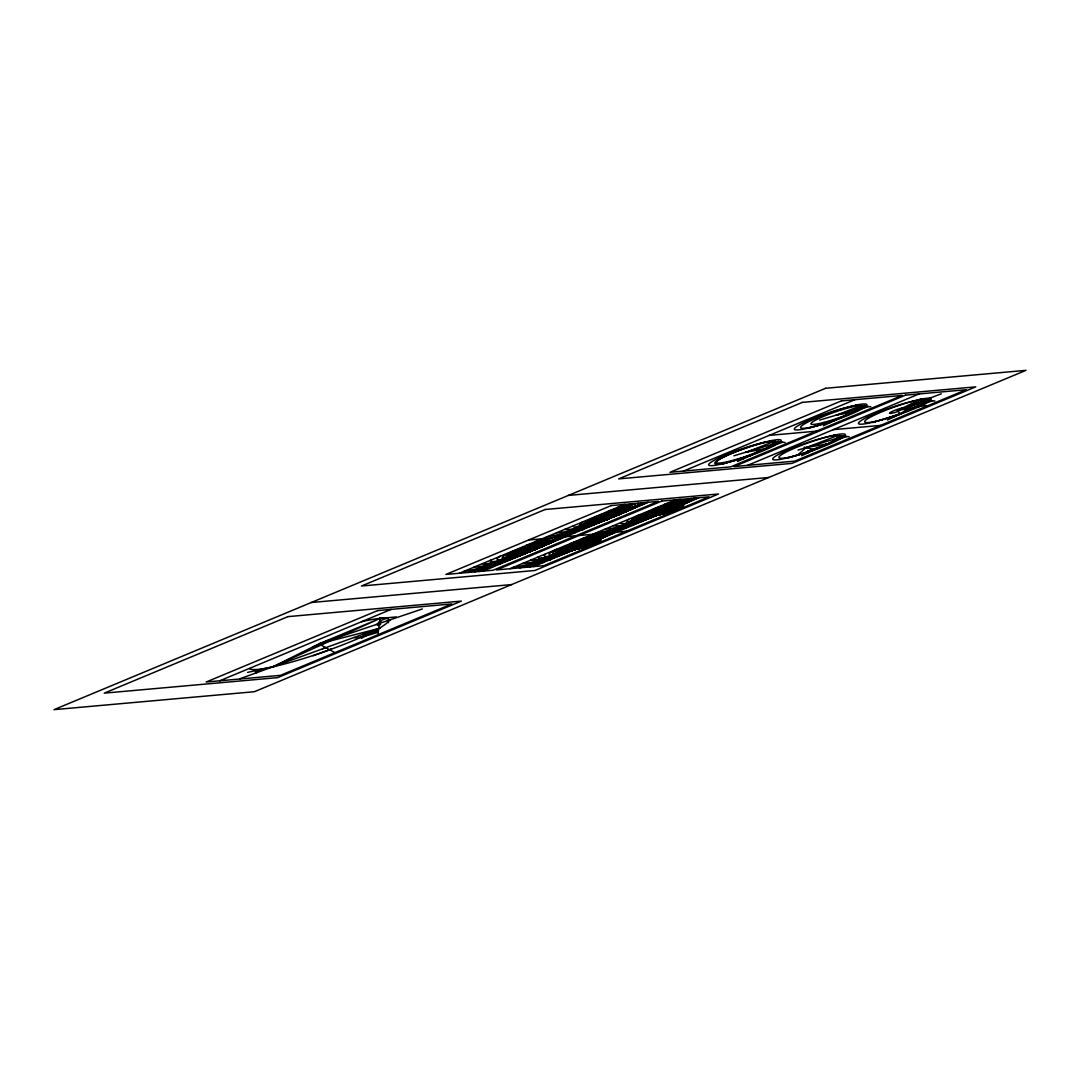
<?xml version="1.0" encoding="UTF-8"?>
<svg xmlns="http://www.w3.org/2000/svg" width="1080" height="1080" viewBox="0 0 1080 1080"><rect width="100%" height="100%" fill="white"/><g stroke="black" fill="none" stroke-linecap="round" stroke-linejoin="round"><path stroke-width="1.5" d="M376.083 624.577L379.363 623.943M378.054 633.38L380.133 618.381L396.333 616.937M388.463 622.728L388.8 620.285M535.113 549.383C544.806 545.211 527.62 551.489 536.517 548.843M578.245 544.482L574.789 549.531L575.519 549.126L564.368 549.315M580.716 529.794L607 519.48L611.496 511.799M631.071 525.38L657.612 514.957L662.108 507.276M535.869 548.181L538.353 547.763L537.246 548.492M581.567 543.281L574.938 549.383L549.585 559.399M580.608 529.511L579.433 529.929L607 519.48L613.481 513.594M630.477 525.258L657.612 514.957L664.133 509.045M271.526 667.251L273.996 666.265M328.293 650.201L330.993 649.256M331.02 649.35L328.347 650.282M378.769 618.813L381.47 617.868M381.483 617.976L378.824 618.894M387.437 620.717L390.137 619.772L387.531 620.798M796.136 455.45L798.174 454.586M797.755 454.95L806.072 447.66L838.013 435.443M315.9 646.191L316.683 645.557M316.44 646.029L317.223 645.394M373.68 632.651L374.45 632.016M816.413 448.268L817.29 447.593M816.939 448.106L817.83 447.444M873.734 422.24L872.694 422.469L900.207 414.153L920.957 399.101M534.303 546.831L524.327 553.918L498.19 564.179M579.933 529.294L578.812 529.551L607 519.48L616.329 512.568M583.767 542.794L584.874 542.295L574.938 549.383L547.803 559.697M629.721 525.082L657.612 514.957L667.035 508.005M530.51 550.112L535.532 549.207M537.57 548.37L536.72 548.748L538.056 548.087M613.17 515.673L619.083 514.445M619.61 514.202L621.027 513.324L614.156 515.74L619.61 514.107L617.787 514.957M537.435 546.048L524.327 553.918L497.165 564.233L497.934 563.949M578.705 529.106L607 519.48L619.866 511.569M620.622 513.729L619.448 514.296C623.214 511.961 611.145 516.659 617.652 514.971M588.047 541.512L574.938 549.383L547.574 559.157M629.356 524.731L657.612 514.957L670.721 507.074M497.367 561.749L498.407 561.519M498.569 561.438L497.529 561.668M503.024 558.562L502.443 558.913L503.645 558.495M496.706 562.842L495.909 563.153L524.327 553.918L547.168 543.793M497.192 562.207L496.841 562.329M505.953 557.388L505.319 557.456M508.572 556.2L507.479 556.443M496.031 564.043L524.327 553.918L545.468 544.05L544.644 544.469M497.232 563.733L496.395 564.057M517.671 552.393L516.496 552.906L517.509 552.582M517.685 552.501L516.564 552.771L517.455 552.582M497.772 564.354L498.717 564.017M520.29 551.367L520.736 551.394M499.217 564.287L500.445 563.949M526.554 549.369L527.594 549.032M523.719 554.081L524.826 553.676M530.644 550.017L538.826 547.479L537.043 548.303M541.836 544.968L543.038 544.55M544.266 544.469L545.495 544.131M579.717 527.823L607 519.48L629.843 509.355M581.715 526.298L607.595 519.237L606.704 519.494M588.627 522.95L587.452 523.246L588.37 523.071M578.624 529.294L579.623 528.822L579.001 529.173M592.893 520.857L594.095 520.438M594.095 520.547L593.393 520.655M599.144 518.387L607 519.48L627.75 509.706L626.967 510.017M600.345 518.062L599.198 518.468L600.183 518.157M580.635 529.983L581.162 529.821M603.032 516.929L603.41 516.969M582.498 529.592L583.119 529.524M580.716 527.229L607 519.48L607.055 515.646L606.352 515.768M618.881 511.933L620.109 511.61M606.393 519.642L607.244 519.318M613.319 515.592L621.486 513.054L619.34 513.945M622.08 511.043L623.038 510.854L607 519.48L583.079 525.447L583.794 525.326M624.915 510.354L625.32 510.395M624.834 510.557L625.712 510.125L607 519.48L585.509 524.394M547.979 557.213L574.938 549.383L598.212 539.258M550.989 555.363L552.191 554.945L551.043 555.444M631.922 509.22L630.909 509.531L632.083 509.031M595.296 539.933L574.938 549.383L547.061 558.077L548.262 557.658M550.503 556.024L549.625 556.362L550.206 555.984M546.494 558.63L575.033 549.261M557.969 551.975L574.938 549.383L593.663 540.108L592.974 540.23M546.683 559.17L547.587 558.819L546.817 558.941M560.831 550.76L562.059 550.436M563.882 549.518L565.11 549.194L564.449 549.45M547.493 559.359L547.857 559.183M547.304 559.737L548.384 559.494M567.081 548.276L574.938 549.383L590.936 540.662L590.072 541.094M547.331 559.832L548.532 559.413M571.59 546.75L570.443 547.142L571.401 546.71M549.585 559.508L548.748 559.832M549.828 559.75L551.057 559.427M599.508 539.082L599.468 539.096A16.7 2.066 -19.1 0 0 575.465 545.508A16.7 2.066 -19.1 0 0 576.018 549.099A16.7 2.066 -19.1 0 0 599.427 539.177L599.481 539.069A17.28 2.133 -19.1 0 0 574.493 545.657L574.83 545.481M581.418 543.47L580.487 543.78L581.458 543.47M583.713 542.714L584.914 542.403L584.091 542.565M586.818 541.836L587.844 541.606M722.668 464.022L723.87 463.604M575.519 549.234L575.465 549.261A17.28 2.133 -19.1 0 0 599.441 539.014M723.87 463.698L750.951 455.342M589.829 541.026L590.558 540.932M746.645 452.021L774.59 441.261M769.986 441.045L785.106 442.503M630.653 522.788L657.612 514.957L680.252 504.913M638.644 518.657L639.225 518.319M678.443 505.143L657.612 514.957L629.735 523.638L630.909 523.139M630.68 522.869L631.854 522.369L631.152 522.734M676.337 505.683L657.612 514.957L632.003 521.896L632.853 521.721M634.27 520.857L634.865 520.506L634.203 520.87M636.714 519.48L635.715 519.952L657.612 514.957L673.218 506.318M629.168 524.192L658.071 514.863A17.28 2.133 -19.1 0 0 682.101 504.589L682.101 504.671A16.7 2.066 -19.1 0 1 658.692 514.674A16.7 2.066 -19.1 0 1 658.139 511.083A16.7 2.066 -19.1 0 1 682.101 504.752L682.101 504.657M630.909 523.246L629.802 523.638M640.643 517.55L658.193 514.701L657.234 515.025A17.969 2.214 -19.1 0 0 682.168 504.387A18.779 2.322 -19.1 0 0 655.965 511.11A18.779 2.322 -19.1 0 0 655.412 515.552A18.779 2.322 -19.1 0 0 682.331 504.32A17.969 2.214 -19.1 0 0 656.087 511.38A17.969 2.214 -19.1 0 0 657.329 515.025L657.072 515.066M641.844 517.239L641.25 517.28M629.843 524.394L629.356 524.556M644.733 515.997L643.586 516.402M646.542 515.079L657.653 515.025L657.005 511.218M750.897 455.476L750.371 455.693M649.755 513.851L657.612 514.957L634.27 520.763M650.957 513.54L649.809 513.932M653.117 512.595L654.129 512.231M632.529 525.407L633.731 524.988L632.691 525.218M660.906 510.057L659.921 510.381M663.228 509.328L664.335 508.842M780.773 441.815L737.559 461.457M664.335 508.937L663.255 509.193M657.842 514.944L658.22 514.782M673.083 506.561L672.881 506.439M808.394 428.315L836.203 419.945M675.202 506.088L676.31 505.589M680.306 505.062L680.495 504.995M836.042 415.166L837.27 414.842M681.494 504.913L682.601 504.509M855.657 405.257L856.886 404.919M865.364 406.39L866.079 406.283M787.995 457.947L786.821 458.365L787.968 457.853M834.016 435.213L849.204 436.752M834.489 435.011L835.259 434.889M920.957 399.195L919.85 399.587M899.586 414.315L900.788 413.897L899.68 414.396M929.462 400.639L930.663 400.235L929.556 400.721M361.368 638.402L378.729 628.519L318.897 643.883L272.889 666.819L247.617 672.368M539.622 545.413L540.338 545.292L524.327 553.918L496.166 563.504M271.715 667.116L274.252 666.401L271.579 667.332M501.053 559.805L524.327 553.918L542.606 544.846M510.57 555.147L524.583 553.918M496.327 563.598L496.368 563.409M520.128 551.448L524.327 553.918L530.807 548.019M580.095 527.283L581.243 526.905L580.554 527.283M578.759 528.782L606.852 519.615M597.011 519.224L607 519.48L602.87 517.158M551.651 555.269L552.029 555.106M574.925 545.576L574.25 545.832M550.017 559.656L550.543 559.643M646.826 515.12L647.784 514.755L646.637 515.038M630.167 525.245L631.085 525.042L630.261 525.326M837.243 414.855L861.125 405.662M670.626 507.127L669.546 507.492L670.154 507.127M658.017 514.728L658.193 514.809A17.28 2.133 -19.1 0 1 657.167 511.232L657.194 511.137A17.28 2.133 -19.1 0 1 682.101 504.589M500.58 559.791L501.579 559.481M501.444 559.615L500.85 559.683M507.64 556.403L524.327 553.918L527.729 548.87L526.581 549.369M513.878 553.797L524.327 553.918L523.773 550.327M497.232 563.625L496.638 563.787M531.063 547.803L529.889 548.208L530.78 548.019M499.419 564.179L499.716 564.084M534.141 546.993L533.668 547.007M585.59 524.178L586.319 524.07L585.509 524.367M548.951 543.753L548.735 543.848M592.974 520.817L607 519.386L590.355 522.086M579.015 528.701L579.326 528.606M579.366 529.335L579.069 529.619M579.893 529.619L579.825 529.659M609.727 514.782L610.403 514.431M582.889 529.632L582.053 529.767M629.397 509.666L629.492 509.504M556.389 552.906L556.268 552.825M558.779 551.812L558.023 552.056L559.049 551.731M574.371 549.518L574.506 549.477A17.969 2.214 -19.1 0 0 599.495 538.826A17.969 2.214 -19.1 0 0 573.413 545.819A17.969 2.214 -19.1 0 0 574.655 549.464L574.695 549.396M534.897 560.25L575.492 549.248A17.28 2.133 -19.1 0 1 574.493 545.657L575.221 549.369M595.755 539.744L595.863 539.555M640.764 517.617L641.844 517.131M649.917 513.797L650.957 513.432L649.998 513.864M629.964 525.001L629.424 525.15M660.474 510.233L660.947 509.909M677.768 505.413L678.213 505.413M505.211 557.483L524.327 553.918L517.185 552.704M503.523 558.562L524.327 553.918L497.192 562.397M508.127 556.389L508.572 556.092M514.377 553.784L513.554 553.918M536.531 546.399L537.408 545.954M590.153 522.018L591.071 521.816L590.382 521.937M616.613 512.5L615.776 512.811L616.883 512.555M619.34 511.907L619.731 511.623M556.092 553.028L574.938 549.383L571.01 546.899M560.938 550.692L561.344 550.53M549.383 559.575L548.951 559.75M643.613 516.267L644.571 515.93M630.275 523.503L630.126 523.368M657.572 511.164L656.681 511.461M941.288 393.782L897.251 410.63L920.376 399.344L934.929 401.045M523.503 550.409L524.138 550.031M539.217 545.683L539.798 545.521M553.298 554.188L554.243 553.973L553.298 554.31M653.67 512.365L657.612 514.957L638.942 518.535M764.222 448.956L762.939 449.537L764.033 449.348M852.093 412.276L850.811 412.857L851.89 412.668M823.298 425.75L865.985 406.229L819.653 420.093M826.551 444.029L825.269 444.609L826.349 444.42M801.657 455.706L844.763 435.969L798.026 450.063M914.058 407.511L912.776 408.092L913.856 407.902M887.396 419.999L929.975 400.424M606.771 515.754L606.96 515.565A13.095 1.62 -19.1 0 1 625.658 510.692A13.095 1.62 -19.1 0 1 607.122 518.495A13.095 1.62 -19.1 0 1 607.041 515.565L606.528 515.687M627.224 509.922L626.967 510.125M599.049 539.231L599.427 539.271A16.213 1.998 -19.1 0 1 576.599 548.964A16.213 1.998 -19.1 0 1 576.356 545.387A16.213 1.998 -19.1 0 1 599.481 539.312L599.535 539.244M272.889 666.819L380.133 618.381L318.897 643.883L334.814 652.59M363.488 635.081L365.81 634.068M363.798 635.04L366.12 634.028M527.405 549.086L527.04 549.058M683.465 471.096L854.928 399.681M459.378 573.25L624.726 504.387M219.672 680.805L391.136 609.39M482.99 571.131L648.338 502.268M747.562 465.358L919.04 393.944M509.99 568.715L675.324 499.851M533.601 566.595L698.949 497.732M535.518 549.207L536.463 548.856L532.886 549.869L535.883 548.397M547.898 557.833L547.128 558.063M857.358 405.877L860.031 404.865M861.611 405.715L859.518 406.269M861.732 406.39L864.405 405.365M775.062 441.329L772.983 441.882M775.993 442.098L778.828 441.099M925.709 399.964L923.616 400.532M838.499 435.51L836.406 436.064M804.195 447.161L814.468 449.752M325.688 641.345L328.401 640.332M856.4 409.765L859.14 408.753M770.675 445.473L773.402 444.461M834.773 439.722L837.5 438.71M536.166 548.735L535.424 549.045L536.288 548.924M657.612 514.957L644.261 516.2M325.296 647.393L322.502 648.864M239.733 678.821L378.729 628.519M313.079 655.776L329.656 649.769M856.17 405.027L856.859 404.838M856.318 405.162L870.831 406.796M834.111 435.294L834.746 435.119M587.938 523.044L607 519.48M805.964 447.593L827.631 443.839M618.786 514.107L616.775 515.066L618.962 514.499M787.482 458.177L814.523 449.928M553.689 554.216L574.938 549.383L561.289 550.719M551.596 555.201L574.938 549.383L547.074 559.035M780.246 441.828L780.827 441.68M900.207 414.153L897.831 410.387L930.083 400.478M497.948 561.681L524.327 553.918L484.299 564.786M629.735 523.962L629.627 524.164M378.257 622.364L381.051 621.418M318.897 643.883L422.348 608.958M377.825 625.482L380.619 624.537M536.112 548.991L536.909 548.546M535.356 549.274L531.481 550.165L536.558 548.195M325.607 641.871L328.293 641.061M255.501 672.003L258.188 671.193M255.353 672.125L258.039 671.328M733.914 455.8L780.246 441.923M377.865 629.006L376.434 629.384L380.079 628.007L377.393 629.033M630.275 523.8L629.289 524.273M746.617 451.926L745.416 452.345L765.302 448.767M859.032 407.632L861.016 407.228M773.307 443.34L775.292 442.935M837.405 437.603L839.389 437.198M807.84 451.116L809.784 450.725M807.435 451.305L809.393 450.913M857.399 409.901L859.194 409.577M836.649 415.004L853.173 412.074M897.831 410.387L925.979 405.392M772.092 445.406L773.888 445.082M771.66 445.608L773.469 445.284M757.148 452.237L758.957 451.926M756.716 452.439L758.525 452.115M322.556 643.464L324.581 643.059M769.203 435.389L816.426 431.163M833.301 429.651L880.538 425.412M568.404 495.41L768.798 477.468M528.552 540.027L575.788 535.788M579.163 535.491L626.387 531.265M311.202 602.532L511.596 584.591M361.53 621.716A73.926 9.139 -19.1 0 1 352.633 640.872A73.926 9.139 -19.1 0 1 249.278 668.466M378.23 632.164A26.609 3.294 -19.1 0 1 353.862 637.524M256.311 672.827A17.739 2.187 -19.1 0 1 260.253 669.6M388.233 617.652A17.739 2.187 -19.1 0 1 379.796 620.811M378.392 630.95A17.739 2.187 -19.1 0 1 362.151 634.514M326.241 640.832A8.87 1.094 -19.1 0 1 324.162 643.005A8.87 1.094 -19.1 0 1 313.375 646.637M575.154 532.75A38.434 4.752 -19.1 0 1 576.666 527.04A38.434 4.752 -19.1 0 1 610.659 513.243M492.48 567.176A38.434 4.752 -19.1 0 1 491.805 562.748M543.092 562.639A38.434 4.752 -19.1 0 1 542.403 558.212M625.765 528.215A38.434 4.752 -19.1 0 1 627.278 522.504A38.434 4.752 -19.1 0 1 661.257 508.707M564.503 536.801A244.418 30.213 -19.1 0 1 479.021 571.482M563.301 536.909A121.757 15.053 -19.1 0 1 474.498 571.887M561.992 537.03A80.676 9.976 -19.1 0 1 468.18 572.454M560.48 537.165A59.981 7.412 -19.1 0 1 463.739 571.428M558.576 537.341A47.439 5.859 -19.1 0 1 518.927 555.566A47.439 5.859 -19.1 0 1 473.823 567.23M555.606 537.597A38.988 4.819 -19.1 0 1 522.909 554.067A38.988 4.819 -19.1 0 1 482.45 563.639M535.221 541.661A32.846 4.064 -19.1 0 1 550.881 541.62A32.846 4.064 -19.1 0 1 514.674 556.7A32.846 4.064 -19.1 0 1 490.698 560.196M525.731 545.616A28.175 3.483 -19.1 0 1 549.761 541.876A28.175 3.483 -19.1 0 1 514.566 556.538A28.175 3.483 -19.1 0 1 500.189 556.254M615.317 532.251A244.863 30.267 -19.1 0 1 529.835 566.933M614.331 532.346A122.661 15.161 -19.1 0 1 525.596 567.311M613.278 532.44A82.026 10.139 -19.1 0 1 519.79 567.837M612.09 532.548A61.776 7.641 -19.1 0 1 512.851 567.527M610.673 532.669A49.694 6.143 -19.1 0 1 568.688 551.624A49.694 6.143 -19.1 0 1 522.558 563.476M608.742 532.845A41.688 5.157 -19.1 0 1 571.887 550.463A41.688 5.157 -19.1 0 1 530.685 560.088M604.949 533.183A36.018 4.455 -19.1 0 1 576.099 548.977A36.018 4.455 -19.1 0 1 538.164 556.983M588.978 535.815A36.018 4.455 -19.1 0 1 597.605 533.844M581.256 539.028A31.82 3.929 -19.1 0 1 603.369 536.639A31.82 3.929 -19.1 0 1 565.488 552.42A31.82 3.929 -19.1 0 1 545.873 553.77M570.591 543.47A28.58 3.537 -19.1 0 1 602.856 536.598A28.58 3.537 -19.1 0 1 564.435 552.596A28.58 3.537 -19.1 0 1 556.538 549.329M653.265 509.045A28.58 3.537 -19.1 0 1 685.53 502.173A28.58 3.537 -19.1 0 1 647.109 518.171A28.58 3.537 -19.1 0 1 639.212 514.89M663.93 504.603A31.82 3.929 -19.1 0 1 686.03 502.214A31.82 3.929 -19.1 0 1 648.162 517.981A31.82 3.929 -19.1 0 1 628.547 519.332M687.623 498.744A36.018 4.455 -19.1 0 1 658.76 514.539A36.018 4.455 -19.1 0 1 620.838 522.544M671.652 501.39A36.018 4.455 -19.1 0 1 680.279 499.406M691.416 498.407A41.688 5.157 -19.1 0 1 654.561 516.038A41.688 5.157 -19.1 0 1 613.359 525.663M693.333 498.245A49.694 6.143 -19.1 0 1 651.348 517.199A49.694 6.143 -19.1 0 1 605.219 529.052M694.764 498.11A61.776 7.641 -19.1 0 1 595.512 533.088M695.952 498.002A82.026 10.139 -19.1 0 1 602.465 533.399M697.005 497.907A122.661 15.161 -19.1 0 1 608.256 532.886M697.99 497.826A244.863 30.267 -19.1 0 1 612.509 532.508M608.405 511.178A28.175 3.483 -19.1 0 1 632.435 507.452A28.175 3.483 -19.1 0 1 597.24 522.113A28.175 3.483 -19.1 0 1 582.863 521.816M617.895 507.222A32.846 4.064 -19.1 0 1 633.555 507.182A32.846 4.064 -19.1 0 1 597.348 522.261A32.846 4.064 -19.1 0 1 573.372 525.771M638.28 503.172A38.988 4.819 -19.1 0 1 605.583 519.642A38.988 4.819 -19.1 0 1 565.124 529.214M641.25 502.902A47.439 5.859 -19.1 0 1 601.601 521.14A47.439 5.859 -19.1 0 1 556.497 532.805M643.154 502.726A59.981 7.412 -19.1 0 1 546.413 537.003M644.665 502.592A80.676 9.976 -19.1 0 1 550.854 538.029M645.975 502.483A121.757 15.053 -19.1 0 1 557.172 537.462M647.177 502.376A244.418 30.213 -19.1 0 1 561.695 537.057M829.697 422.82A8.87 1.094 -19.1 0 1 827.968 422.361M868.401 406.512A8.87 1.094 -19.1 0 1 857.952 409.293A8.87 1.094 -19.1 0 1 863.554 405.945M782.676 442.22A8.87 1.094 -19.1 0 1 772.214 445.001A8.87 1.094 -19.1 0 1 777.816 441.639M743.958 458.527A8.87 1.094 -19.1 0 1 742.243 458.069M898.439 411.332A8.87 1.094 -19.1 0 1 889.92 412.695A8.87 1.094 -19.1 0 1 903.542 407.592M893.795 417.069A8.87 1.094 -19.1 0 1 892.08 416.624M932.513 400.761A8.87 1.094 -19.1 0 1 922.05 403.556A8.87 1.094 -19.1 0 1 927.653 400.194M846.774 436.469A8.87 1.094 -19.1 0 1 836.312 439.263A8.87 1.094 -19.1 0 1 841.914 435.901M808.07 452.776A8.87 1.094 -19.1 0 1 809.042 450.819A8.87 1.094 -19.1 0 1 820.867 446.931M524.381 550.085L524.259 550.004A13.095 1.62 -19.1 0 1 542.984 545.13A13.095 1.62 -19.1 0 1 524.448 552.933A13.095 1.62 -19.1 0 1 524.367 549.99L524.3 550.125M825.606 388.287L54 709.654L254.394 691.713L1026 370.346L825.606 388.287M287.955 616.626L104.233 693.144L277.641 677.619L461.363 601.101L287.955 616.626M545.157 509.504L361.436 586.022L534.843 570.496L718.565 493.979L545.157 509.504M802.359 402.381L618.638 478.899L792.045 463.374L975.767 386.856L802.359 402.381M841.442 400.882L669.965 472.298L730.701 466.87L902.165 395.456L841.442 400.882M611.226 505.589L445.878 574.452L493.115 570.226L658.463 501.363L611.226 505.589M377.636 610.592L206.172 682.007L280.395 675.365L451.858 603.95L377.636 610.592M905.54 395.145L734.076 466.56L794.799 461.12L966.263 389.705L905.54 395.145M661.838 501.066L496.49 569.93L543.726 565.691L709.061 496.827L661.838 501.066M682.155 504.833L682.101 504.846A16.213 1.998 -19.1 0 1 659.273 514.539A16.213 1.998 -19.1 0 1 659.03 510.948A16.213 1.998 -19.1 0 1 682.155 504.887M513.932 556.497A24.462 3.024 -19.1 0 0 548.546 541.931A24.462 3.024 -19.1 0 0 513.769 551.016A24.462 3.024 -19.1 0 0 513.932 556.497M516.74 555.538A21.425 2.646 -19.1 0 0 547.061 542.781A21.425 2.646 -19.1 0 0 516.605 550.746A21.425 2.646 -19.1 0 0 516.74 555.538M519.102 554.742A18.873 2.336 -19.1 0 0 545.819 543.496A18.873 2.336 -19.1 0 0 518.981 550.517A18.873 2.336 -19.1 0 0 519.102 554.742M521.127 554.054A16.686 2.066 -19.1 0 0 544.739 544.118A16.686 2.066 -19.1 0 0 521.019 550.314A16.686 2.066 -19.1 0 0 521.127 554.054M522.882 553.46A14.783 1.823 -19.1 0 0 543.807 544.658A14.783 1.823 -19.1 0 0 522.788 550.139A14.783 1.823 -19.1 0 0 522.882 553.46M525.852 552.461A11.583 1.431 -19.1 0 0 542.241 545.549A11.583 1.431 -19.1 0 0 525.785 549.855A11.583 1.431 -19.1 0 0 525.852 552.461M527.121 552.015A10.206 1.256 -19.1 0 0 541.566 545.94A10.206 1.256 -19.1 0 0 527.067 549.734A10.206 1.256 -19.1 0 0 527.121 552.015M528.296 551.624A8.937 1.107 -19.1 0 0 540.945 546.305A8.937 1.107 -19.1 0 0 528.242 549.625A8.937 1.107 -19.1 0 0 528.296 551.624M529.389 551.259A7.763 0.959 -19.1 0 0 540.378 546.629A7.763 0.959 -19.1 0 0 529.349 549.518A7.763 0.959 -19.1 0 0 529.389 551.259M530.415 550.908A6.655 0.824 -19.1 0 0 539.838 546.939A6.655 0.824 -19.1 0 0 530.375 549.41A6.655 0.824 -19.1 0 0 530.415 550.908M531.387 550.571A5.603 0.689 -19.1 0 0 539.325 547.236A5.603 0.689 -19.1 0 0 531.346 549.315A5.603 0.689 -19.1 0 0 531.387 550.571M580.23 548.33A14.783 1.823 -19.1 0 0 601.168 539.514A14.783 1.823 -19.1 0 0 580.149 545.009A14.783 1.823 -19.1 0 0 580.23 548.33M579.947 548.33A14.81 1.836 -19.1 0 0 600.777 539.528A14.81 1.836 -19.1 0 0 579.596 545.103A14.81 1.836 -19.1 0 0 579.947 548.33M565.893 552.082A26.028 3.213 -19.1 0 0 602.006 536.665A26.028 3.213 -19.1 0 0 564.327 546.723A26.028 3.213 -19.1 0 0 565.893 552.082M567.743 551.489A23.976 2.957 -19.1 0 0 601.236 537.26A23.976 2.957 -19.1 0 0 566.73 546.413A23.976 2.957 -19.1 0 0 567.743 551.489M569.295 551.003A22.289 2.754 -19.1 0 0 600.656 537.745A22.289 2.754 -19.1 0 0 568.755 546.143A22.289 2.754 -19.1 0 0 569.295 551.003M570.618 550.598A20.912 2.579 -19.1 0 0 600.21 538.151A20.912 2.579 -19.1 0 0 570.483 545.913A20.912 2.579 -19.1 0 0 570.618 550.598M571.752 550.26A19.751 2.444 -19.1 0 0 599.886 538.475A19.751 2.444 -19.1 0 0 571.981 545.711A19.751 2.444 -19.1 0 0 571.752 550.26M572.738 549.976A18.779 2.322 -19.1 0 0 599.657 538.758A18.779 2.322 -19.1 0 0 573.291 545.535A18.779 2.322 -19.1 0 0 572.738 549.976M577.125 548.856A15.809 1.958 -19.1 0 0 599.576 539.419A15.809 1.958 -19.1 0 0 577.165 545.251A15.809 1.958 -19.1 0 0 577.125 548.856M577.598 548.762A15.485 1.917 -19.1 0 0 599.724 539.514A15.485 1.917 -19.1 0 0 577.922 545.144A15.485 1.917 -19.1 0 0 577.598 548.762M578.03 548.681A15.228 1.877 -19.1 0 0 599.913 539.582A15.228 1.877 -19.1 0 0 578.61 545.036A15.228 1.877 -19.1 0 0 578.03 548.681M579.299 548.397A15.026 1.863 -19.1 0 0 600.156 539.487A15.026 1.863 -19.1 0 0 578.394 545.306A15.026 1.863 -19.1 0 0 579.299 548.397M579.636 548.356A14.89 1.836 -19.1 0 0 600.44 539.514A14.89 1.836 -19.1 0 0 579.015 545.198A14.89 1.836 -19.1 0 0 579.636 548.356M662.31 513.918A14.89 1.836 -19.1 0 0 683.114 505.076A14.89 1.836 -19.1 0 0 661.676 510.773A14.89 1.836 -19.1 0 0 662.31 513.918M661.973 513.958A15.026 1.863 -19.1 0 0 682.83 505.049A15.026 1.863 -19.1 0 0 661.068 510.867A15.026 1.863 -19.1 0 0 661.973 513.958M660.69 514.256A15.228 1.877 -19.1 0 0 682.587 505.143A15.228 1.877 -19.1 0 0 661.284 510.597A15.228 1.877 -19.1 0 0 660.69 514.256M660.272 514.323A15.485 1.917 -19.1 0 0 682.398 505.076A15.485 1.917 -19.1 0 0 660.596 510.705A15.485 1.917 -19.1 0 0 660.272 514.323M659.799 514.418A15.809 1.958 -19.1 0 0 682.25 504.995A15.809 1.958 -19.1 0 0 659.84 510.827A15.809 1.958 -19.1 0 0 659.799 514.418M654.413 515.835A19.751 2.444 -19.1 0 0 682.56 504.05A19.751 2.444 -19.1 0 0 654.656 511.286A19.751 2.444 -19.1 0 0 654.413 515.835M653.279 516.173A20.912 2.579 -19.1 0 0 682.884 503.712A20.912 2.579 -19.1 0 0 653.157 511.488A20.912 2.579 -19.1 0 0 653.279 516.173M651.969 516.577A22.289 2.754 -19.1 0 0 683.33 503.307A22.289 2.754 -19.1 0 0 651.429 511.718A22.289 2.754 -19.1 0 0 651.969 516.577M650.417 517.063A23.976 2.957 -19.1 0 0 683.91 502.821A23.976 2.957 -19.1 0 0 649.404 511.974A23.976 2.957 -19.1 0 0 650.417 517.063M648.567 517.658A26.028 3.213 -19.1 0 0 684.68 502.227A26.028 3.213 -19.1 0 0 647.001 512.298A26.028 3.213 -19.1 0 0 648.567 517.658M662.62 513.905A14.81 1.836 -19.1 0 0 683.451 505.089A14.81 1.836 -19.1 0 0 662.269 510.665A14.81 1.836 -19.1 0 0 662.62 513.905M662.904 513.891A14.783 1.823 -19.1 0 0 683.843 505.089A14.783 1.823 -19.1 0 0 662.823 510.57A14.783 1.823 -19.1 0 0 662.904 513.891M614.061 516.145A5.603 0.689 -19.1 0 0 621.999 512.811A5.603 0.689 -19.1 0 0 614.02 514.89A5.603 0.689 -19.1 0 0 614.061 516.145M613.089 516.47A6.655 0.824 -19.1 0 0 622.512 512.514A6.655 0.824 -19.1 0 0 613.049 514.985A6.655 0.824 -19.1 0 0 613.089 516.47M612.063 516.821A7.763 0.959 -19.1 0 0 623.052 512.204A7.763 0.959 -19.1 0 0 612.009 515.079A7.763 0.959 -19.1 0 0 612.063 516.821M610.97 517.185A8.937 1.107 -19.1 0 0 623.619 511.866A8.937 1.107 -19.1 0 0 610.915 515.187A8.937 1.107 -19.1 0 0 610.97 517.185M609.795 517.59A10.206 1.256 -19.1 0 0 624.24 511.515A10.206 1.256 -19.1 0 0 609.741 515.295A10.206 1.256 -19.1 0 0 609.795 517.59M608.526 518.022A11.583 1.431 -19.1 0 0 624.915 511.124A11.583 1.431 -19.1 0 0 608.445 515.43A11.583 1.431 -19.1 0 0 608.526 518.022M605.556 519.035A14.783 1.823 -19.1 0 0 626.481 510.219A14.783 1.823 -19.1 0 0 605.462 515.714A14.783 1.823 -19.1 0 0 605.556 519.035M603.788 519.629A16.686 2.066 -19.1 0 0 627.413 509.679A16.686 2.066 -19.1 0 0 603.693 515.889A16.686 2.066 -19.1 0 0 603.788 519.629M601.776 520.317A18.873 2.336 -19.1 0 0 628.479 509.072A18.873 2.336 -19.1 0 0 601.655 516.078A18.873 2.336 -19.1 0 0 601.776 520.317M599.413 521.114A21.425 2.646 -19.1 0 0 629.735 508.356A21.425 2.646 -19.1 0 0 599.279 516.308A21.425 2.646 -19.1 0 0 599.413 521.114M596.592 522.072A24.462 3.024 -19.1 0 0 631.22 507.492A24.462 3.024 -19.1 0 0 596.444 516.577A24.462 3.024 -19.1 0 0 596.592 522.072M811.242 427.302A35.289 4.361 -19.1 0 0 861.071 406.296A35.289 4.361 -19.1 0 0 810.783 419.472A35.289 4.361 -19.1 0 0 811.242 427.302M725.504 463.01A35.289 4.361 -19.1 0 0 775.332 442.004A35.289 4.361 -19.1 0 0 725.058 455.18A35.289 4.361 -19.1 0 0 725.504 463.01M818.262 425.439A35.073 4.333 -19.1 0 0 866.876 404.663A35.073 4.333 -19.1 0 0 816.062 418.257A35.073 4.333 -19.1 0 0 818.262 425.439M732.537 461.147A35.073 4.333 -19.1 0 0 781.151 440.37A35.073 4.333 -19.1 0 0 730.323 453.964A35.073 4.333 -19.1 0 0 732.537 461.147M824.04 422.375A27.027 3.335 -19.1 0 0 862.218 406.283A27.027 3.335 -19.1 0 0 823.689 416.367A27.027 3.335 -19.1 0 0 824.04 422.375M731.322 460.769A31.536 3.902 -19.1 0 0 775.859 441.99A31.536 3.902 -19.1 0 0 730.917 453.776A31.536 3.902 -19.1 0 0 731.322 460.769M882.36 419.702A35.073 4.333 -19.1 0 0 930.987 398.925A35.073 4.333 -19.1 0 0 880.16 412.519A35.073 4.333 -19.1 0 0 882.36 419.702M875.34 421.565A35.289 4.361 -19.1 0 0 925.168 400.558A35.289 4.361 -19.1 0 0 874.881 413.735A35.289 4.361 -19.1 0 0 875.34 421.565M796.635 455.409A35.073 4.333 -19.1 0 0 845.249 434.632A35.073 4.333 -19.1 0 0 794.421 448.227A35.073 4.333 -19.1 0 0 796.635 455.409M789.615 457.272A35.289 4.361 -19.1 0 0 839.43 436.266A35.289 4.361 -19.1 0 0 789.156 449.442A35.289 4.361 -19.1 0 0 789.615 457.272"/></g></svg>
